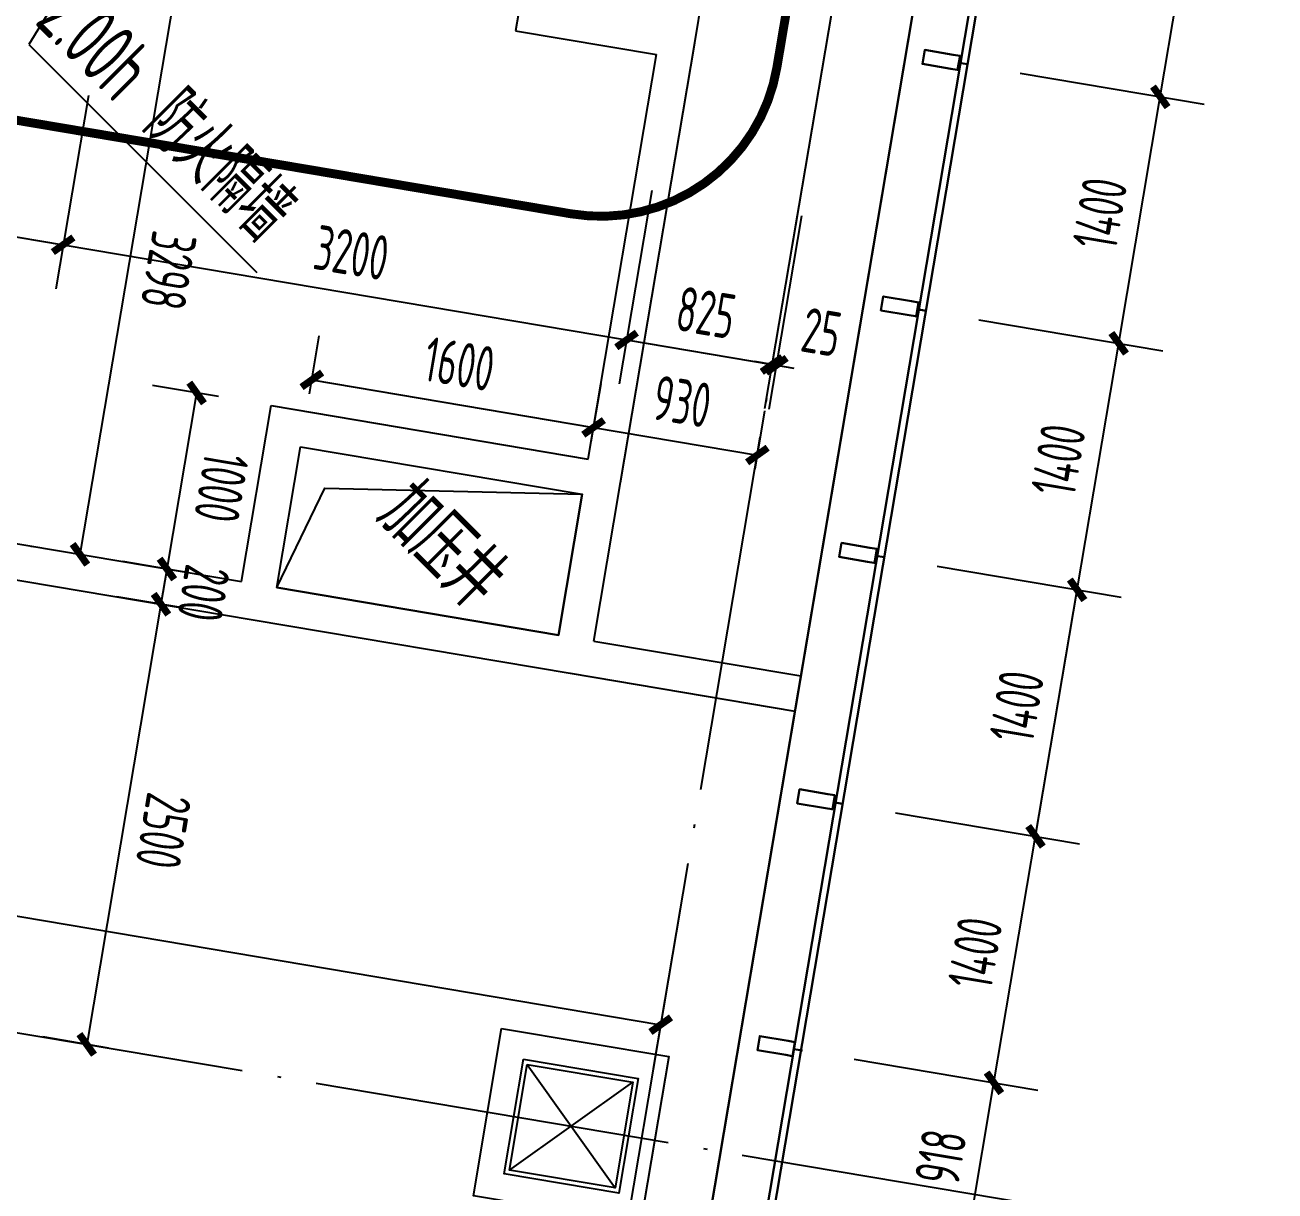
# Model space of a CAD drawing. Extents: x -936 to 12807311, y 101 to 1511157.
# Drawn here: x 12256062 to 12263063, y 1184034 to 1190564 of the extents above; entities that cross this region are included whole.
import ezdxf
from ezdxf.enums import TextEntityAlignment as Align

# ---------------------------------------------------------------- set-up
doc = ezdxf.new("R2010")
doc.units = 0
doc.header["$LTSCALE"] = 1000
doc.header["$MEASUREMENT"] = 0
doc.linetypes.add('PX-GRID-T2$0$DOTE', pattern=[2.42, 2, -0.2, 0.02, -0.2])
doc.linetypes.add('PX-PLAN-F2-T2$0$X-01-10-01$0$DASHED', pattern=[0.75, 0.5, -0.25])
for name, color, linetype, lineweight in [('PX-GLAZ-F2$0$PX-GLAZ-F2$0$_EDO-GLASS-SECTION', 130, 'Continuous', 30), ('PX-GLAZ-F2$0$PX-GLAZ-F2$0$PX-GLAZ-F2$0$板边线', 36, 'Continuous', 30), ('PX-GLAZ-F2$0$PX-GLAZ-F3$0$_EDO-ALUMINIUM-SECTION', 90, 'Continuous', 30)]:
    doc.layers.add(name, color=color, linetype=linetype, lineweight=lineweight)
for name, color, linetype in [('PX-GLAZ-F2$0$PX-GLAZ-F2$0$PX-GLAZ-F2$0$幕墙线', 104, 'Continuous'), ('PX-GLAZ-F2$0$绿化', 3, 'Continuous'), ('PX-GRID-T2$0$DOTE', 1, 'Continuous'), ('PX-PLAN-F2-T2$0$DIM_LEAD', 3, 'Continuous'), ('PX-PLAN-F2-T2$0$HOLE', 2, 'Continuous'), ('PX-PLAN-F2-T2$0$PUB_DIM', 3, 'Continuous'), ('PX-PLAN-F2-T2$0$PUB_TEXT', 7, 'Continuous'), ('PX-PLAN-F2-T2$0$WALL', 9, 'Continuous'), ('PX-PLAN-F2-T2$0$X-01-10-01$0$A-SYMB-BUBB', 3, 'PX-PLAN-F2-T2$0$X-01-10-01$0$DASHED'), ('TX-CORE-T2-F2$0$T2-COLS-F2$0$0S-COLS-LINE', 90, 'Continuous')]:
    doc.layers.add(name, color=color, linetype=linetype)
doc.styles.add('PX-PLAN-F2-T2$0$PX-PLAN-F1-T2$0$Standard', font='gbenor.shx', dxfattribs={"bigfont": 'gbcbig.shx'})
doc.styles.add('PX-PLAN-F2-T2$0$XD2008', font='xd-hzs.shx', dxfattribs={"width": 0.7, "bigfont": 'xd-hztxt.shx'})
doc.styles.add('PX-PLAN-F2-T2$0$XD2008_T3', font='xd-hzs.shx', dxfattribs={"width": 0.7, "bigfont": 'xd-hztxt.shx'})
doc.dimstyles.new('PX-PLAN-F2-T2$0$_TCH_ARCH&&100', dxfattribs={"dimtxt": 250, "dimasz": 100, "dimexe": 250, "dimexo": 300, "dimgap": 100, "dimtad": 1, "dimdec": 0, "dimzin": 0, "dimdsep": 46, "dimtxsty": 'PX-PLAN-F2-T2$0$XD2008_T3', "dimblk": 'PX-PLAN-F2-T2$0$_ArchTick', "dimcen": 0.09, "dimclrd": 1, "dimclrt": 4, "dimazin": 2, "dimtfac": 1, "dimtdec": 0, "dimtix": 1, "dimtmove": 2, "dimatfit": 3, "dimfxl": 0, "dimtolj": 1, "dimtzin": 0, "dimarcsym": 0})

# ---------------------------------------------------------------- blocks, each defined once
blk = doc.blocks.new('PX-PLAN-F2-T2$0$_ArchTick')
at = {"color": 0, "linetype": 'ByBlock', "const_width": 0.4}
blk.add_lwpolyline([(-0.5, -0.5), (0.5, 0.5)], dxfattribs=at)
blk = doc.blocks.new('*D775')
at = {"layer": 'Defpoints', "color": 0, "transparency": 16777216}
for p in [(12253312, 1190998.4), (12256467.2, 1190465.3), (12256275.9, 1189332.7)]:
    blk.add_point(p, dxfattribs=at)
at = {"layer": 'PX-PLAN-F2-T2$0$PUB_DIM', "color": 0, "lineweight": -2, "transparency": 16777216}
for p, q in [((12253262, 1190702.6), (12253079, 1189619.3)), ((12256417.3, 1190169.5), (12256234.2, 1189086.2))]:
    blk.add_line(p, q, dxfattribs=at)
at = {"layer": 'PX-PLAN-F2-T2$0$PUB_DIM', "color": 1, "lineweight": -2, "transparency": 16777216}
blk.add_line((12253120.7, 1189865.8), (12256275.9, 1189332.7), dxfattribs=at)
at = {"layer": 'PX-PLAN-F2-T2$0$PUB_DIM', "color": 1, "lineweight": -2, "transparency": 16777216, "xscale": 100, "yscale": 100, "zscale": 100}
for p, rotation in [((12253120.7, 1189865.8), 170.4104487369781), ((12256275.9, 1189332.7), 350.4104487369781)]:
    blk.add_blockref('PX-PLAN-F2-T2$0$_ArchTick', p, dxfattribs=dict(at, rotation=rotation))
at = {"layer": 'PX-PLAN-F2-T2$0$PUB_DIM', "color": 4, "transparency": 16777216, "insert": (12254735.8, 1189821.1), "char_height": 250, "attachment_point": 5, "rotation": 350.41045, "style": 'PX-PLAN-F2-T2$0$XD2008_T3'}
blk.add_mtext('\\A1;3200', dxfattribs=at)
blk = doc.blocks.new('*D776')
at = {"layer": 'Defpoints', "color": 0, "transparency": 16777216}
for p in [(12256467.2, 1190465.3), (12259622.6, 1189932.2), (12259431.2, 1188799.6)]:
    blk.add_point(p, dxfattribs=at)
at = {"layer": 'PX-PLAN-F2-T2$0$PUB_DIM', "color": 0, "lineweight": -2, "transparency": 16777216}
for p, q in [((12256417.3, 1190169.5), (12256234.2, 1189086.2)), ((12259572.6, 1189636.4), (12259389.6, 1188553.1))]:
    blk.add_line(p, q, dxfattribs=at)
at = {"layer": 'PX-PLAN-F2-T2$0$PUB_DIM', "color": 1, "lineweight": -2, "transparency": 16777216}
blk.add_line((12256275.9, 1189332.7), (12259431.2, 1188799.6), dxfattribs=at)
at = {"layer": 'PX-PLAN-F2-T2$0$PUB_DIM', "color": 1, "lineweight": -2, "transparency": 16777216, "xscale": 100, "yscale": 100, "zscale": 100}
for p, rotation in [((12256275.9, 1189332.7), 170.410448736987), ((12259431.2, 1188799.6), 350.410448736987)]:
    blk.add_blockref('PX-PLAN-F2-T2$0$_ArchTick', p, dxfattribs=dict(at, rotation=rotation))
at = {"layer": 'PX-PLAN-F2-T2$0$PUB_DIM', "color": 4, "transparency": 16777216, "insert": (12257891, 1189288), "char_height": 250, "attachment_point": 5, "rotation": 350.41045, "style": 'PX-PLAN-F2-T2$0$XD2008_T3'}
blk.add_mtext('\\A1;3200', dxfattribs=at)
blk = doc.blocks.new('*D777')
at = {"layer": 'Defpoints', "color": 0, "transparency": 16777216}
for p in [(12259622.6, 1189932.2), (12260437.3, 1189794.6), (12260245.9, 1188662)]:
    blk.add_point(p, dxfattribs=at)
at = {"layer": 'PX-PLAN-F2-T2$0$PUB_DIM', "color": 0, "lineweight": -2, "transparency": 16777216}
for p, q in [((12259572.6, 1189636.4), (12259389.6, 1188553.1)), ((12260387.3, 1189498.8), (12260204.3, 1188415.5))]:
    blk.add_line(p, q, dxfattribs=at)
at = {"layer": 'PX-PLAN-F2-T2$0$PUB_DIM', "color": 1, "lineweight": -2, "transparency": 16777216}
blk.add_line((12259431.2, 1188799.6), (12260245.9, 1188662), dxfattribs=at)
at = {"layer": 'PX-PLAN-F2-T2$0$PUB_DIM', "color": 1, "lineweight": -2, "transparency": 16777216, "xscale": 100, "yscale": 100, "zscale": 100}
for p, rotation in [((12259431.2, 1188799.6), 170.4104487369704), ((12260245.9, 1188662), 350.4104487369704)]:
    blk.add_blockref('PX-PLAN-F2-T2$0$_ArchTick', p, dxfattribs=dict(at, rotation=rotation))
at = {"layer": 'PX-PLAN-F2-T2$0$PUB_DIM', "color": 4, "transparency": 16777216, "insert": (12259876, 1188952.7), "char_height": 250, "attachment_point": 5, "rotation": 350.41045, "style": 'PX-PLAN-F2-T2$0$XD2008_T3'}
blk.add_mtext('\\A1;825', dxfattribs=at)
blk = doc.blocks.new('*D778')
at = {"layer": 'Defpoints', "color": 0, "transparency": 16777216}
for p in [(12260437.3, 1189794.6), (12260461.4, 1189790.5), (12260270.1, 1188657.9)]:
    blk.add_point(p, dxfattribs=at)
at = {"layer": 'PX-PLAN-F2-T2$0$PUB_DIM', "color": 0, "lineweight": -2, "transparency": 16777216}
for p, q in [((12260387.3, 1189498.8), (12260204.3, 1188415.5)), ((12260411.4, 1189494.7), (12260228.4, 1188411.4))]:
    blk.add_line(p, q, dxfattribs=at)
at = {"layer": 'PX-PLAN-F2-T2$0$PUB_DIM', "color": 1, "lineweight": -2, "transparency": 16777216}
for p, q in [((12260245.9, 1188662), (12260147.3, 1188678.7)), ((12260245.9, 1188662), (12260270.1, 1188657.9)), ((12260270.1, 1188657.9), (12260368.7, 1188641.3))]:
    blk.add_line(p, q, dxfattribs=at)
at = {"layer": 'PX-PLAN-F2-T2$0$PUB_DIM', "color": 1, "lineweight": -2, "transparency": 16777216, "xscale": 100, "yscale": 100, "zscale": 100}
for p, rotation in [((12260245.9, 1188662), 350.4104487371155), ((12260270.1, 1188657.9), 170.4104487371156)]:
    blk.add_blockref('PX-PLAN-F2-T2$0$_ArchTick', p, dxfattribs=dict(at, rotation=rotation))
at = {"layer": 'PX-PLAN-F2-T2$0$PUB_DIM', "color": 4, "transparency": 16777216, "insert": (12260522.3, 1188843.5), "char_height": 250, "attachment_point": 5, "rotation": 350.41045, "style": 'PX-PLAN-F2-T2$0$XD2008_T3'}
blk.add_mtext('\\A1;25', dxfattribs=at)
blk = doc.blocks.new('*D891')
at = {"layer": 'Defpoints', "color": 0, "transparency": 16777216}
for p in [(12251597.1, 1187288.8), (12259781.6, 1185907.9), (12259622.5, 1184965)]:
    blk.add_point(p, dxfattribs=at)
at = {"layer": 'PX-PLAN-F2-T2$0$PUB_DIM', "color": 0, "lineweight": -2, "transparency": 16777216}
for p, q in [((12251547.2, 1186993), (12251396.4, 1186099.3)), ((12259731.7, 1185612.1), (12259580.9, 1184718.5))]:
    blk.add_line(p, q, dxfattribs=at)
at = {"layer": 'PX-PLAN-F2-T2$0$PUB_DIM', "color": 1, "lineweight": -2, "transparency": 16777216}
blk.add_line((12251438, 1186345.8), (12259622.5, 1184965), dxfattribs=at)
at = {"layer": 'PX-PLAN-F2-T2$0$PUB_DIM', "color": 1, "lineweight": -2, "transparency": 16777216, "xscale": 100, "yscale": 100, "zscale": 100}
for p, rotation in [((12251438, 1186345.8), 170.423563762061), ((12259622.5, 1184965), 350.423563762061)]:
    blk.add_blockref('PX-PLAN-F2-T2$0$_ArchTick', p, dxfattribs=dict(at, rotation=rotation))
at = {"layer": 'PX-PLAN-F2-T2$0$PUB_DIM', "color": 4, "transparency": 16777216, "insert": (12255567.7, 1185877.3), "char_height": 250, "attachment_point": 5, "rotation": 350.42356, "style": 'PX-PLAN-F2-T2$0$XD2008_T3'}
blk.add_mtext('\\A1;8300', dxfattribs=at)
blk = doc.blocks.new('*D904')
at = {"layer": 'Defpoints', "color": 0, "transparency": 16777216}
for p in [(12256938.7, 1190847.7), (12256370, 1187599.1), (12256390.1, 1187595.7)]:
    blk.add_point(p, dxfattribs=at)
at = {"layer": 'PX-PLAN-F2-T2$0$PUB_DIM', "color": 0, "lineweight": -2, "transparency": 16777216}
for p, q in [((12256642.9, 1190897.6), (12256672.1, 1190892.7)), ((12256094.3, 1187645.6), (12256123.4, 1187640.7))]:
    blk.add_line(p, q, dxfattribs=at)
at = {"layer": 'PX-PLAN-F2-T2$0$PUB_DIM', "color": 1, "lineweight": -2, "transparency": 16777216}
blk.add_line((12256918.6, 1190851.1), (12256370, 1187599.1), dxfattribs=at)
at = {"layer": 'PX-PLAN-F2-T2$0$PUB_DIM', "color": 1, "lineweight": -2, "transparency": 16777216, "xscale": 100, "yscale": 100, "zscale": 100}
for p, rotation in [((12256918.6, 1190851.1), 80.42356376215257), ((12256370, 1187599.1), 260.4235637621525)]:
    blk.add_blockref('PX-PLAN-F2-T2$0$_ArchTick', p, dxfattribs=dict(at, rotation=rotation))
at = {"layer": 'PX-PLAN-F2-T2$0$PUB_DIM', "color": 4, "transparency": 16777216, "insert": (12256866.2, 1189187.7), "char_height": 250, "attachment_point": 5, "rotation": 260.42356, "style": 'PX-PLAN-F2-T2$0$XD2008_T3'}
blk.add_mtext('\\A1;3298', dxfattribs=at)
blk = doc.blocks.new('*D915')
at = {"layer": 'Defpoints', "color": 0, "transparency": 16777216}
for p in [(12257441.7, 1188432.4), (12256857.1, 1187516.9), (12257275.3, 1187446.3)]:
    blk.add_point(p, dxfattribs=at)
at = {"layer": 'PX-PLAN-F2-T2$0$PUB_DIM', "color": 0, "lineweight": -2, "transparency": 16777216}
for p, q in [((12257145.9, 1188482.3), (12256776.9, 1188544.5)), ((12256979.5, 1187496.2), (12256610.6, 1187558.5))]:
    blk.add_line(p, q, dxfattribs=at)
at = {"layer": 'PX-PLAN-F2-T2$0$PUB_DIM', "color": 1, "lineweight": -2, "transparency": 16777216}
blk.add_line((12257023.5, 1188502.9), (12256857.1, 1187516.9), dxfattribs=at)
at = {"layer": 'PX-PLAN-F2-T2$0$PUB_DIM', "color": 1, "lineweight": -2, "transparency": 16777216, "xscale": 100, "yscale": 100, "zscale": 100}
for p, rotation in [((12257023.5, 1188502.9), 80.42378924734405), ((12256857.1, 1187516.9), 260.4237892473441)]:
    blk.add_blockref('PX-PLAN-F2-T2$0$_ArchTick', p, dxfattribs=dict(at, rotation=rotation))
at = {"layer": 'PX-PLAN-F2-T2$0$PUB_DIM', "color": 4, "transparency": 16777216, "insert": (12257162.1, 1187972.5), "char_height": 250, "attachment_point": 5, "rotation": 260.42379, "style": 'PX-PLAN-F2-T2$0$XD2008_T3'}
blk.add_mtext('\\A1;1000', dxfattribs=at)
blk = doc.blocks.new('*D916')
at = {"layer": 'Defpoints', "color": 0, "transparency": 16777216}
for p in [(12257275.3, 1187446.3), (12256823.8, 1187319.7), (12257242.1, 1187249.1)]:
    blk.add_point(p, dxfattribs=at)
at = {"layer": 'PX-PLAN-F2-T2$0$PUB_DIM', "color": 0, "lineweight": -2, "transparency": 16777216}
for p, q in [((12256979.5, 1187496.2), (12256610.6, 1187558.5)), ((12256946.2, 1187299), (12256577.3, 1187361.3))]:
    blk.add_line(p, q, dxfattribs=at)
at = {"layer": 'PX-PLAN-F2-T2$0$PUB_DIM', "color": 1, "lineweight": -2, "transparency": 16777216}
blk.add_line((12256857.1, 1187516.9), (12256823.8, 1187319.7), dxfattribs=at)
at = {"layer": 'PX-PLAN-F2-T2$0$PUB_DIM', "color": 1, "lineweight": -2, "transparency": 16777216, "xscale": 100, "yscale": 100, "zscale": 100}
for p, rotation in [((12256857.1, 1187516.9), 80.4237892472948), ((12256823.8, 1187319.7), 260.4237892472948)]:
    blk.add_blockref('PX-PLAN-F2-T2$0$_ArchTick', p, dxfattribs=dict(at, rotation=rotation))
at = {"layer": 'PX-PLAN-F2-T2$0$PUB_DIM', "color": 4, "transparency": 16777216, "insert": (12257062.3, 1187380.8), "char_height": 250, "attachment_point": 5, "rotation": 260.42379, "style": 'PX-PLAN-F2-T2$0$XD2008_T3'}
blk.add_mtext('\\A1;200', dxfattribs=at)
blk = doc.blocks.new('*D917')
at = {"layer": 'Defpoints', "color": 0, "transparency": 16777216}
for p in [(12257242.1, 1187249.1), (12256407.9, 1184854.6), (12256826.2, 1184784.1)]:
    blk.add_point(p, dxfattribs=at)
at = {"layer": 'PX-PLAN-F2-T2$0$PUB_DIM', "color": 1, "lineweight": -2, "transparency": 16777216}
blk.add_line((12256823.8, 1187319.7), (12256407.9, 1184854.6), dxfattribs=at)
at = {"layer": 'PX-PLAN-F2-T2$0$PUB_DIM', "color": 0, "lineweight": -2, "transparency": 16777216}
for p, q in [((12256946.2, 1187299), (12256577.3, 1187361.3)), ((12256530.4, 1184834), (12256161.4, 1184896.2))]:
    blk.add_line(p, q, dxfattribs=at)
at = {"layer": 'PX-PLAN-F2-T2$0$PUB_DIM', "color": 1, "lineweight": -2, "transparency": 16777216, "xscale": 100, "yscale": 100, "zscale": 100}
for p, rotation in [((12256823.8, 1187319.7), 80.42378924739593), ((12256407.9, 1184854.6), 260.4237892473959)]:
    blk.add_blockref('PX-PLAN-F2-T2$0$_ArchTick', p, dxfattribs=dict(at, rotation=rotation))
at = {"layer": 'PX-PLAN-F2-T2$0$PUB_DIM', "color": 4, "transparency": 16777216, "insert": (12256837.7, 1186049.7), "char_height": 250, "attachment_point": 5, "rotation": 260.42379, "style": 'PX-PLAN-F2-T2$0$XD2008_T3'}
blk.add_mtext('\\A1;2500', dxfattribs=at)
blk = doc.blocks.new('*D918')
at = {"layer": 'Defpoints', "color": 0, "transparency": 16777216}
for p in [(12259246.5, 1188310.1), (12257605.6, 1188201.9), (12259183.3, 1187935.7)]:
    blk.add_point(p, dxfattribs=at)
at = {"layer": 'PX-PLAN-F2-T2$0$PUB_DIM', "color": 0, "lineweight": -2, "transparency": 16777216}
for p, q in [((12257655.5, 1188497.7), (12257710.4, 1188822.8)), ((12259233.2, 1188231.5), (12259288.1, 1188556.6))]:
    blk.add_line(p, q, dxfattribs=at)
at = {"layer": 'PX-PLAN-F2-T2$0$PUB_DIM', "color": 1, "lineweight": -2, "transparency": 16777216}
blk.add_line((12257668.8, 1188576.3), (12259246.5, 1188310.1), dxfattribs=at)
at = {"layer": 'PX-PLAN-F2-T2$0$PUB_DIM', "color": 1, "lineweight": -2, "transparency": 16777216, "xscale": 100, "yscale": 100, "zscale": 100}
for p, rotation in [((12257668.8, 1188576.3), 170.4235637621177), ((12259246.5, 1188310.1), 350.4235637621177)]:
    blk.add_blockref('PX-PLAN-F2-T2$0$_ArchTick', p, dxfattribs=dict(at, rotation=rotation))
at = {"layer": 'PX-PLAN-F2-T2$0$PUB_DIM', "color": 4, "transparency": 16777216, "insert": (12258495.1, 1188665.1), "char_height": 250, "attachment_point": 5, "rotation": 350.42356, "style": 'PX-PLAN-F2-T2$0$XD2008_T3'}
blk.add_mtext('\\A1;1600', dxfattribs=at)
blk = doc.blocks.new('*D919')
at = {"layer": 'Defpoints', "color": 0, "transparency": 16777216}
for p in [(12260163.8, 1188155.4), (12259183.3, 1187935.7), (12260100.6, 1187781)]:
    blk.add_point(p, dxfattribs=at)
at = {"layer": 'PX-PLAN-F2-T2$0$PUB_DIM', "color": 0, "lineweight": -2, "transparency": 16777216}
for p, q in [((12259233.2, 1188231.5), (12259288.1, 1188556.6)), ((12260150.5, 1188076.8), (12260205.4, 1188401.9))]:
    blk.add_line(p, q, dxfattribs=at)
at = {"layer": 'PX-PLAN-F2-T2$0$PUB_DIM', "color": 1, "lineweight": -2, "transparency": 16777216}
blk.add_line((12259246.5, 1188310.1), (12260163.8, 1188155.4), dxfattribs=at)
at = {"layer": 'PX-PLAN-F2-T2$0$PUB_DIM', "color": 1, "lineweight": -2, "transparency": 16777216, "xscale": 100, "yscale": 100, "zscale": 100}
for p, rotation in [((12259246.5, 1188310.1), 170.4235637621136), ((12260163.8, 1188155.4), 350.4235637621137)]:
    blk.add_blockref('PX-PLAN-F2-T2$0$_ArchTick', p, dxfattribs=dict(at, rotation=rotation))
at = {"layer": 'PX-PLAN-F2-T2$0$PUB_DIM', "color": 4, "transparency": 16777216, "insert": (12259742.6, 1188454.6), "char_height": 250, "attachment_point": 5, "rotation": 350.42356, "style": 'PX-PLAN-F2-T2$0$XD2008_T3'}
blk.add_mtext('\\A1;930', dxfattribs=at)
blk = doc.blocks.new('*D982')
at = {"layer": 'Defpoints', "color": 0, "transparency": 16777216}
for p in [(12261577.4, 1191747.8), (12262657, 1191565.7), (12261340.5, 1190343.3)]:
    blk.add_point(p, dxfattribs=at)
at = {"layer": 'PX-PLAN-F2-T2$0$PUB_DIM', "color": 0, "lineweight": -2, "transparency": 16777216}
for p, q in [((12261873.2, 1191697.9), (12262903.5, 1191524.1)), ((12261636.3, 1190293.4), (12262666.6, 1190119.6))]:
    blk.add_line(p, q, dxfattribs=at)
at = {"layer": 'PX-PLAN-F2-T2$0$PUB_DIM', "color": 1, "lineweight": -2, "transparency": 16777216}
blk.add_line((12262420.1, 1190161.2), (12262657, 1191565.7), dxfattribs=at)
at = {"layer": 'PX-PLAN-F2-T2$0$PUB_DIM', "color": 1, "lineweight": -2, "transparency": 16777216, "xscale": 100, "yscale": 100, "zscale": 100}
for p, rotation in [((12262657, 1191565.7), 80.42566368662683), ((12262420.1, 1190161.2), 260.4256636866268)]:
    blk.add_blockref('PX-PLAN-F2-T2$0$_ArchTick', p, dxfattribs=dict(at, rotation=rotation))
at = {"layer": 'PX-PLAN-F2-T2$0$PUB_DIM', "color": 4, "transparency": 16777216, "insert": (12262316.6, 1190900.9), "char_height": 250, "attachment_point": 5, "rotation": 80.42566, "style": 'PX-PLAN-F2-T2$0$XD2008_T3'}
blk.add_mtext('\\A1;1424', dxfattribs=at)
blk = doc.blocks.new('*D983')
at = {"layer": 'Defpoints', "color": 0, "transparency": 16777216}
for p in [(12261340.5, 1190343.3), (12262420.1, 1190161.2), (12261107.7, 1188963.1)]:
    blk.add_point(p, dxfattribs=at)
at = {"layer": 'PX-PLAN-F2-T2$0$PUB_DIM', "color": 0, "lineweight": -2, "transparency": 16777216}
for p, q in [((12261636.3, 1190293.4), (12262666.6, 1190119.6)), ((12261403.5, 1188913.2), (12262433.8, 1188739.5))]:
    blk.add_line(p, q, dxfattribs=at)
at = {"layer": 'PX-PLAN-F2-T2$0$PUB_DIM', "color": 1, "lineweight": -2, "transparency": 16777216}
blk.add_line((12262187.3, 1188781), (12262420.1, 1190161.2), dxfattribs=at)
at = {"layer": 'PX-PLAN-F2-T2$0$PUB_DIM', "color": 1, "lineweight": -2, "transparency": 16777216, "xscale": 100, "yscale": 100, "zscale": 100}
for p, rotation in [((12262420.1, 1190161.2), 80.42566368661407), ((12262187.3, 1188781), 260.4256636866141)]:
    blk.add_blockref('PX-PLAN-F2-T2$0$_ArchTick', p, dxfattribs=dict(at, rotation=rotation))
at = {"layer": 'PX-PLAN-F2-T2$0$PUB_DIM', "color": 4, "transparency": 16777216, "insert": (12262081.8, 1189508.5), "char_height": 250, "attachment_point": 5, "rotation": 80.42566, "style": 'PX-PLAN-F2-T2$0$XD2008_T3'}
blk.add_mtext('\\A1;1400', dxfattribs=at)
blk = doc.blocks.new('*D984')
at = {"layer": 'Defpoints', "color": 0, "transparency": 16777216}
for p in [(12261107.7, 1188963.1), (12262187.3, 1188781), (12260874.8, 1187582.5)]:
    blk.add_point(p, dxfattribs=at)
at = {"layer": 'PX-PLAN-F2-T2$0$PUB_DIM', "color": 0, "lineweight": -2, "transparency": 16777216}
for p, q in [((12261403.5, 1188913.2), (12262433.8, 1188739.5)), ((12261170.6, 1187532.6), (12262200.9, 1187358.8))]:
    blk.add_line(p, q, dxfattribs=at)
at = {"layer": 'PX-PLAN-F2-T2$0$PUB_DIM', "color": 1, "lineweight": -2, "transparency": 16777216}
blk.add_line((12261954.4, 1187400.4), (12262187.3, 1188781), dxfattribs=at)
at = {"layer": 'PX-PLAN-F2-T2$0$PUB_DIM', "color": 1, "lineweight": -2, "transparency": 16777216, "xscale": 100, "yscale": 100, "zscale": 100}
for p, rotation in [((12262187.3, 1188781), 80.42566368669596), ((12261954.4, 1187400.4), 260.4256636866959)]:
    blk.add_blockref('PX-PLAN-F2-T2$0$_ArchTick', p, dxfattribs=dict(at, rotation=rotation))
at = {"layer": 'PX-PLAN-F2-T2$0$PUB_DIM', "color": 4, "transparency": 16777216, "insert": (12261848.9, 1188128.1), "char_height": 250, "attachment_point": 5, "rotation": 80.42566, "style": 'PX-PLAN-F2-T2$0$XD2008_T3'}
blk.add_mtext('\\A1;1400', dxfattribs=at)
blk = doc.blocks.new('*D985')
at = {"layer": 'Defpoints', "color": 0, "transparency": 16777216}
for p in [(12260874.8, 1187582.5), (12261954.4, 1187400.4), (12260642, 1186202)]:
    blk.add_point(p, dxfattribs=at)
at = {"layer": 'PX-PLAN-F2-T2$0$PUB_DIM', "color": 0, "lineweight": -2, "transparency": 16777216}
for p, q in [((12261170.6, 1187532.6), (12262200.9, 1187358.8)), ((12260937.8, 1186152.1), (12261968, 1185978.3))]:
    blk.add_line(p, q, dxfattribs=at)
at = {"layer": 'PX-PLAN-F2-T2$0$PUB_DIM', "color": 1, "lineweight": -2, "transparency": 16777216}
blk.add_line((12261721.5, 1186019.9), (12261954.4, 1187400.4), dxfattribs=at)
at = {"layer": 'PX-PLAN-F2-T2$0$PUB_DIM', "color": 1, "lineweight": -2, "transparency": 16777216, "xscale": 100, "yscale": 100, "zscale": 100}
for p, rotation in [((12261954.4, 1187400.4), 80.4256636866336), ((12261721.5, 1186019.9), 260.4256636866336)]:
    blk.add_blockref('PX-PLAN-F2-T2$0$_ArchTick', p, dxfattribs=dict(at, rotation=rotation))
at = {"layer": 'PX-PLAN-F2-T2$0$PUB_DIM', "color": 4, "transparency": 16777216, "insert": (12261616.1, 1186747.6), "char_height": 250, "attachment_point": 5, "rotation": 80.42566, "style": 'PX-PLAN-F2-T2$0$XD2008_T3'}
blk.add_mtext('\\A1;1400', dxfattribs=at)
blk = doc.blocks.new('*D986')
at = {"layer": 'Defpoints', "color": 0, "transparency": 16777216}
for p in [(12260642, 1186202), (12261721.5, 1186019.9), (12260409.1, 1184821.6)]:
    blk.add_point(p, dxfattribs=at)
at = {"layer": 'PX-PLAN-F2-T2$0$PUB_DIM', "color": 0, "lineweight": -2, "transparency": 16777216}
for p, q in [((12260937.8, 1186152.1), (12261968, 1185978.3)), ((12260704.9, 1184771.7), (12261735.2, 1184598))]:
    blk.add_line(p, q, dxfattribs=at)
at = {"layer": 'PX-PLAN-F2-T2$0$PUB_DIM', "color": 1, "lineweight": -2, "transparency": 16777216}
blk.add_line((12261488.7, 1184639.5), (12261721.5, 1186019.9), dxfattribs=at)
at = {"layer": 'PX-PLAN-F2-T2$0$PUB_DIM', "color": 1, "lineweight": -2, "transparency": 16777216, "xscale": 100, "yscale": 100, "zscale": 100}
for p, rotation in [((12261721.5, 1186019.9), 80.42566368664544), ((12261488.7, 1184639.5), 260.4256636866455)]:
    blk.add_blockref('PX-PLAN-F2-T2$0$_ArchTick', p, dxfattribs=dict(at, rotation=rotation))
at = {"layer": 'PX-PLAN-F2-T2$0$PUB_DIM', "color": 4, "transparency": 16777216, "insert": (12261383.2, 1185367.1), "char_height": 250, "attachment_point": 5, "rotation": 80.42566, "style": 'PX-PLAN-F2-T2$0$XD2008_T3'}
blk.add_mtext('\\A1;1400', dxfattribs=at)
blk = doc.blocks.new('*D987')
at = {"layer": 'Defpoints', "color": 0, "transparency": 16777216}
for p in [(12260409.1, 1184821.6), (12261488.7, 1184639.5), (12260256.4, 1183916.1)]:
    blk.add_point(p, dxfattribs=at)
at = {"layer": 'PX-PLAN-F2-T2$0$PUB_DIM', "color": 0, "lineweight": -2, "transparency": 16777216}
for p, q in [((12260704.9, 1184771.7), (12261735.2, 1184598)), ((12260552.2, 1183866.2), (12261582.5, 1183692.4))]:
    blk.add_line(p, q, dxfattribs=at)
at = {"layer": 'PX-PLAN-F2-T2$0$PUB_DIM', "color": 1, "lineweight": -2, "transparency": 16777216}
blk.add_line((12261335.9, 1183734), (12261488.7, 1184639.5), dxfattribs=at)
at = {"layer": 'PX-PLAN-F2-T2$0$PUB_DIM', "color": 1, "lineweight": -2, "transparency": 16777216, "xscale": 100, "yscale": 100, "zscale": 100}
for p, rotation in [((12261488.7, 1184639.5), 80.42566368662746), ((12261335.9, 1183734), 260.4256636866274)]:
    blk.add_blockref('PX-PLAN-F2-T2$0$_ArchTick', p, dxfattribs=dict(at, rotation=rotation))
at = {"layer": 'PX-PLAN-F2-T2$0$PUB_DIM', "color": 4, "transparency": 16777216, "insert": (12261190.4, 1184224.2), "char_height": 250, "attachment_point": 5, "rotation": 80.42566, "style": 'PX-PLAN-F2-T2$0$XD2008_T3'}
blk.add_mtext('\\A1;918', dxfattribs=at)
blk = doc.blocks.new('*U439')
at = {"layer": 'Defpoints'}
for p, q in [((-300, -300), (300, 300)), ((-300, 300), (300, -300))]:
    blk.add_line(p, q, dxfattribs=at)
blk.add_lwpolyline([(-475, 475), (475, 475), (475, -475), (-475, -475)], close=True, dxfattribs=at)
at = {"layer": 'TX-CORE-T2-F2$0$T2-COLS-F2$0$0S-COLS-LINE'}
for points in [[(-325, 325), (325, 325), (325, -325), (-325, -325)], [(-300, 300), (300, 300), (300, -300), (-300, -300)]]:
    blk.add_lwpolyline(points, close=True, dxfattribs=at)
blk = doc.blocks.new('TX-CORE-T2-F2$0$T2-COLS-F2')
at = {"layer": 'TX-CORE-T2-F2$0$T2-COLS-F2$0$0S-COLS-LINE', "rotation": 350.4236160359807}
blk.add_blockref('*U439', (12259120.8, 1184396.7), dxfattribs=at)
blk = doc.blocks.new('TX-CORE-T2-F2')
blk.add_blockref('TX-CORE-T2-F2$0$T2-COLS-F2', (0, 0))
blk = doc.blocks.new('PX-GLAZ-F2$0$PX-GLAZ-F3$0$标准块')
at = {"layer": 'PX-GLAZ-F2$0$PX-GLAZ-F3$0$_EDO-ALUMINIUM-SECTION'}
blk.add_line((0, 0), (0, -49, 0.1), dxfattribs=at)
at = {"layer": 'PX-GLAZ-F2$0$PX-GLAZ-F3$0$_EDO-ALUMINIUM-SECTION', "extrusion": (1.58294e-17, 0.001776, 0.999998)}
blk.add_lwpolyline([(40.3, -52), (40.3, -88), (40, -249), (-40, -249), (-39.7, -88.2), (-39.7, -49), (40.3, -49)], close=True, dxfattribs=at)
blk = doc.blocks.new('PX-GLAZ-F2')
at = {"layer": 'PX-GLAZ-F2$0$绿化', "ltscale": 100}
h = blk.add_hatch(dxfattribs=at)
h.set_pattern_fill('CROSS', color=256, scale=200)
h.set_pattern_definition([(0, (0, 0), (317.5, 317.5), [158.75, -476.25]), (90, (79.38, -79.38), (-317.5, 317.5), [158.75, -476.25])])
edge = h.paths.add_edge_path()
edge.add_spline(control_points=[(12248706, 1227659.1), (12249131.2, 1228506.9), (12249645.7, 1229303.6), (12250243.3, 1230039.9)], knot_values=[0, 0, 0, 0, 0.216924, 0.216924, 0.216924, 0.216924], weights=[1, 0.996083, 0.996083, 1], degree=3, periodic=0)
edge.add_spline(control_points=[(12250243.3, 1230039.9), (12252309.9, 1232880.9), (12254376.5, 1235721.8), (12256443.1, 1238562.8)], knot_values=[0.216924, 0.216924, 0.216924, 0.216924, 1.216924, 1.216924, 1.216924, 1.216924], weights=[1, 1, 1, 1], degree=3, periodic=0)
edge.add_spline(control_points=[(12256443.1, 1238562.8), (12256855.1, 1239129.1), (12257479, 1239447.2), (12258179.2, 1239448.1)], knot_values=[1.216924, 1.216924, 1.216924, 1.216924, 2.157612, 2.157612, 2.157612, 2.157612], weights=[1, 0.927608, 0.927608, 1], degree=3, periodic=0)
edge.add_spline(control_points=[(12258179.2, 1239448.1), (12258879.5, 1239448.9), (12259504.2, 1239132.3), (12259917.5, 1238567)], knot_values=[2.157612, 2.157612, 2.157612, 2.157612, 3.098299, 3.098299, 3.098299, 3.098299], weights=[1, 0.927608, 0.927608, 1], degree=3, periodic=0)
edge.add_spline(control_points=[(12259917.5, 1238567), (12260548, 1237710.5), (12261178.5, 1236854), (12261808.9, 1235997.5)], knot_values=[3.098299, 3.098299, 3.098299, 3.098299, 4.098299, 4.098299, 4.098299, 4.098299], weights=[1, 1, 1, 1], degree=3, periodic=0)
edge.add_spline(control_points=[(12261808.9, 1235997.5), (12263521.2, 1233671.3), (12265804.9, 1231902.8), (12268485.4, 1230826.9)], knot_values=[4.098299, 4.098299, 4.098299, 4.098299, 4.652859, 4.652859, 4.652859, 4.652859], weights=[1, 0.974536, 0.974536, 1], degree=3, periodic=0)
edge.add_spline(control_points=[(12268485.4, 1230826.9), (12268662.4, 1231007.2), (12268731.6, 1231250.2), (12268676.3, 1231496.7)], knot_values=[4.652859, 4.652859, 4.652859, 4.652859, 5.649853, 5.649853, 5.649853, 5.649853], weights=[1, 0.918868, 0.918868, 1], degree=3, periodic=0)
edge.add_spline(control_points=[(12268676.3, 1231496.7), (12268617.1, 1231738.6), (12268468.8, 1231938.7), (12268254.4, 1232065.5)], knot_values=[5.649853, 5.649853, 5.649853, 5.649853, 6.446513, 6.446513, 6.446513, 6.446513], weights=[1, 0.947807, 0.947807, 1], degree=3, periodic=0)
edge.add_spline(control_points=[(12268254.4, 1232065.5), (12267103.1, 1232776.1), (12266083.6, 1233665.5), (12265223.4, 1234709.7)], knot_values=[6.446513, 6.446513, 6.446513, 6.446513, 6.775264, 6.775264, 6.775264, 6.775264], weights=[1, 0.991014, 0.991014, 1], degree=3, periodic=0)
edge.add_spline(control_points=[(12265223.4, 1234709.7), (12264096, 1236051.5), (12262129.6, 1238391.9), (12260372, 1242231), (12256480.6, 1243543.3), (12252849.4, 1241495), (12250340.6, 1238037), (12248070.6, 1234565), (12247519.7, 1230670.2), (12248353, 1228555.3), (12248706, 1227659.1)], knot_values=[6.775264, 6.775264, 6.775264, 6.775264, 5292.874969, 9226.385284, 12034.29998, 16515.783225, 20509.83686, 24941.222035, 28831.152857, 31691.101626, 31691.101626, 31691.101626, 31691.101626], weights=[1, 1, 1, 1, 1, 1, 1, 1, 1, 1, 1], degree=3, periodic=0)
edge = h.paths.add_edge_path()
edge.add_line((12350572.1, 1250171.9), (12345847.5, 1250548.3))
edge.add_line((12345847.5, 1250548.3), (12342141.8, 1229321))
edge.add_arc((12336175.4, 1230692.1), 6121.9, 302.60421, 347.05847, ccw=False)
edge.add_arc((12345389.7, 1216855.3), 10503.8, 124.27677, 148.99986)
edge.add_arc((12344287.8, 1217517.4), 9218.3, 148.99986, 195.78563)
edge.add_arc((12226671.4, 1184267.2), 113007.7, 14.3349, 15.785626, ccw=False)
edge.add_arc((12324166, 1209181.5), 12380.1, -17.80782, 14.3349, ccw=False)
edge.add_line((12335952.9, 1205395.4), (12334257.7, 1200117.8))
edge.add_arc((12334246.6, 1197712), 2405.9, 11.27506, 89.73573, ccw=False)
edge.add_arc((12335021.7, 1197866.5), 1615.6, -9.56278, 11.27506, ccw=False)
edge.add_arc((12318788.1, 1200601.3), 18077.9, 349.66451, 350.43722, ccw=False)
edge.add_line((12336572.7, 1197357.9), (12337158.7, 1197228.4))
edge.add_line((12337158.7, 1197228.4), (12338932.8, 1205257.3))
edge.add_arc((12331756, 1206843.1), 7350, 347.53975, 385.14259)
edge.add_line((12338409.6, 1209966), (12337135.1, 1212681.5))
edge.add_arc((12343155, 1215506.9), 6650, 136.3842, 205.14259, ccw=False)
edge.add_line((12338340.5, 1220094.1), (12341350.4, 1223253.1))
edge.add_arc((12336029.1, 1228323.2), 7350, 316.3842, 350.09754)
edge.add_line((12343269.6, 1227059.2), (12347090.2, 1248944.5))
edge.add_line((12347090.2, 1248944.5), (12351754.6, 1248573))
edge.add_arc((12350316, 1248745.8), 1448.9, 353.14964, 439.81841)
edge = h.paths.add_edge_path()
edge.add_line((12329890.5, 1220636.8), (12332760, 1212631.4))
edge.add_line((12332760, 1212631.4), (12329676.6, 1211775.2))
edge.add_line((12329676.6, 1211775.2), (12331314.6, 1212230))
edge.add_line((12331314.6, 1212230), (12332557.8, 1207752.6))
edge.add_line((12332557.8, 1207752.6), (12330392.5, 1207151.4))
edge.add_arc((12335853.3, 1214426.6), 9096.6, 186.95866, 233.10806, ccw=False)
edge.add_arc((12340898.8, 1215042.4), 14179.5, 162.97302, 186.95866, ccw=False)
edge.add_arc((12329376.2, 1218571.1), 2128.8, 76.01983, 162.97302, ccw=False)
edge = h.paths.add_edge_path()
edge.add_spline(control_points=[(12297159.8, 1230058.2), (12297328.4, 1230848.4), (12297611.5, 1232175), (12298661.8, 1234113.7), (12300752.4, 1233643.1), (12302179.5, 1231710.5), (12305502.7, 1231446.7), (12308858, 1230950.4), (12312135.6, 1229259.9), (12315220.2, 1226420), (12318080.9, 1222865.1), (12322418.9, 1219690.6), (12322542.4, 1214282.7), (12320895.5, 1209063.7), (12315723.8, 1207150.9), (12311909, 1207413.1), (12309758.9, 1207758.4), (12309129.1, 1207859.5), (12310995.9, 1207584.2), (12312844.4, 1207963.6), (12314451.8, 1208952), (12317354.8, 1210737), (12318732.3, 1213854), (12318097.8, 1217202.3), (12317569.7, 1221919.1), (12314841.7, 1225803.1), (12310583.9, 1227900.3), (12307035.2, 1229914.1), (12303029.1, 1230689.2), (12298985.3, 1230144.5), (12298893.7, 1229984.7), (12298802.1, 1229824.9), (12298710.5, 1229665.1), (12298697.1, 1229625.6), (12298683.7, 1229586), (12298670.3, 1229546.5), (12298166.8, 1229717.1), (12297663.3, 1229887.7), (12297159.8, 1230058.2)], knot_values=[0, 0, 0, 0, 2509.700408, 4213.359833, 5630.177683, 7984.518911, 11137.817694, 14924.091468, 18297.557361, 21965.658871, 27403.802694, 32175.788926, 37032.380513, 42474.260842, 47438.699166, 52055.119781, 53967.632625, 53967.632625, 53967.632625, 53968.33034, 53968.33034, 53968.33034, 53969.537115, 53969.537115, 53969.537115, 53970.538726, 53970.538726, 53970.538726, 53971.188756, 53971.188756, 53971.188756, 53972.188756, 53972.188756, 53972.188756, 53973.188756, 53973.188756, 53973.188756, 53974.188756, 53974.188756, 53974.188756, 53974.188756], weights=[1, 1, 1, 1, 1, 1, 1, 1, 1, 1, 1, 1, 1, 1, 1, 1, 1, 1, 0.959842, 0.959842, 1, 0.882279, 0.882279, 1, 0.918131, 0.918131, 1, 0.965097, 0.965097, 1, 1, 1, 1, 1, 1, 1, 1, 1, 1], degree=3, periodic=0)
edge = h.paths.add_edge_path()
edge.add_arc((12264417, 1231062), 31784.2, 288.69408, 306.13039)
edge.add_arc((12282712.2, 1205688.8), 536.1, 326.20587, 388.29705)
edge.add_arc((12282257.3, 1205342), 1104.7, 32.95484, 44.08798)
edge.add_arc((12296904.8, 1178998.3), 30446.8, 117.06634, 124.81688)
edge.add_arc((12270335.2, 1229379), 26995.3, 242.81788, 289.89359, ccw=False)
edge.add_arc((12269712.4, 1219643.1), 18465.3, 214.97876, 230.64533, ccw=False)
edge.add_arc((12280518, 1228316.3), 32304.1, 208.46123, 216.59643, ccw=False)
edge.add_line((12252118.2, 1212921.4), (12251073.7, 1212284.2))
edge.add_arc((12251548.3, 1211765), 703.4, 132.4299, 196.5559)
edge.add_arc((12269478.4, 1221332.5), 21012.7, 207.7011, 284.11957)
edge = h.paths.add_edge_path()
edge.add_arc((12233920.3, 1265851.6), 16144.8, -7.15606, 23.05907, ccw=False)
edge.add_arc((12272144.2, 1259604.6), 22605.3, 169.19974, 186.44518)
edge.add_line((12249681.8, 1257067.1), (12250208.3, 1252638.7))
edge.add_line((12250208.3, 1252638.7), (12250862.7, 1252716.6))
edge.add_arc((12273478.7, 1255109.2), 22742.2, 165.02933, 186.03914, ccw=False)
edge.add_arc((12521635.5, 1188752), 279617.8, 164.395979, 165.029333, ccw=False)
edge.add_arc((12246304.4, 1265646.6), 6249.3, 344.39598, 373.49578)
edge.add_arc((12241392.1, 1264467.7), 11301.1, 13.49578, 45.22187)
edge.add_line((12249352.2, 1272489.7), (12248777.5, 1272176.5))
edge.add_spline(control_points=[(12272311.3, 1185673.5), (12273059.3, 1190105.5), (12273807.4, 1194537.4), (12273916.6, 1195057.1), (12273551.9, 1195443.1), (12273187.2, 1195829.1), (12272662.2, 1195749.5), (12269776.4, 1195164.7), (12266890.5, 1194579.8), (12265653.8, 1194222), (12265338.4, 1192973.8), (12264835.5, 1189992.8), (12264332.5, 1187011.7), (12264187.7, 1185999.1), (12265170.5, 1185715.3), (12268131.7, 1185215.7), (12271092.9, 1184716.1), (12272121.2, 1184661.4), (12272311.3, 1185673.5)], knot_values=[0, 0, 0, 1, 1, 1.964231, 1.964231, 2.928463, 2.928463, 3.928463, 3.928463, 4.970151, 4.970151, 5.970151, 5.970151, 7.401839, 7.401839, 8.401839, 8.401839, 9.840172, 9.840172, 9.840172], weights=[1, 1, 1, 0.886016, 1, 0.886016, 1, 1, 1, 0.867399, 1, 1, 1, 0.75454, 1, 1, 1, 0.752355, 1], degree=2, periodic=0)
at = {"layer": 'PX-GLAZ-F2$0$PX-GLAZ-F2$0$_EDO-GLASS-SECTION', "elevation": 41.4}
for points in [[(12260210, 1183883.4), (12261538, 1191754.5, 0.287272), (12259585.8, 1196472.3), (12257408.5, 1198023.3)], [(12260249.4, 1183876.7), (12261577.4, 1191747.8, 0.287272), (12259609, 1196504.9), (12257431.7, 1198055.9)]]:
    blk.add_lwpolyline(points, format="xyb", dxfattribs=at)
at = {"layer": 'PX-GLAZ-F2$0$PX-GLAZ-F2$0$PX-GLAZ-F2$0$幕墙线'}
blk.add_lwpolyline([(12259213.2, 1175092), (12258904.5, 1175909.6), (12259380.4, 1176083), (12259072.8, 1176907), (12260257.2, 1183927.2), (12261576.7, 1191747.8, 0.285544), (12259613.2, 1196512.4), (12253109.8, 1201145.2), (12251394.5, 1202359.6, -0.046861), (12248952.3, 1204439.6, -0.045302), (12247616.3, 1206058.9, -0.048582), (12245981.6, 1209019.1), (12248053.8, 1210502.6), (12245734.1, 1223062.2, 0.094364)], format="xyb", dxfattribs=at)
at = {"layer": 'PX-GLAZ-F2$0$PX-GLAZ-F2$0$PX-GLAZ-F2$0$板边线', "color": 30}
for points in [[(12275053.4, 1178179.3, 0.197655), (12271539.9, 1180382), (12266840.9, 1181174.1, 0.411529), (12260568.8, 1176756), (12258744.3, 1177063.8), (12259901, 1183919.5), (12261231.5, 1191806, 0.287272), (12259405.2, 1196219.8), (12252901.9, 1200852.5), (12251188.4, 1202065.5, -0.045377), (12248698.6, 1204191.4, -0.042961), (12247327.8, 1205860.8, -0.052561), (12245550.4, 1209140.6), (12247664.3, 1210656.7), (12245455.7, 1222643.2, 0.109445)], [(12259901, 1183919.5), (12261231.5, 1191806, 0.287272), (12259405.2, 1196219.8), (12252901.9, 1200852.5), (12251188.4, 1202065.5, -0.045377), (12248698.6, 1204191.4, -0.042961), (12247327.8, 1205860.8, -0.052561), (12245550.4, 1209140.6), (12247664.3, 1210656.7), (12245455.7, 1222643.2, 0.109445), (12244250.5, 1225491.9), (12240656.7, 1230544.5, 0.41444), (12229983.3, 1232337.3), (12208835.9, 1217260.1), (12215250.8, 1210845.2), (12213483.1, 1209077.4), (12218998.5, 1203562), (12220554.2, 1205117.7), (12230648.1, 1195023.7), (12228467.1, 1192842.7)], [(12229273.1, 1193648.6), (12224347.6, 1188723.3), (12226754.4, 1186316.5, -0.107289), (12231425.5, 1179055.2), (12237460.2, 1162918.7, 0.267574), (12240656.9, 1160280.2), (12251398.4, 1158468.2, 0.414208), (12256180.9, 1161870), (12261231.5, 1191806)]]:
    blk.add_lwpolyline(points, format="xyb", dxfattribs=at)
at = {"layer": 'PX-GLAZ-F2$0$PX-GLAZ-F3$0$_EDO-ALUMINIUM-SECTION', "rotation": 260.4234152868141}
for p in [(12261340.4, 1190343.3, 41.4), (12261107.6, 1188963.1, 41.4), (12260874.6, 1187582.5, 41.4), (12260639.1, 1186202.5, 42.7)]:
    blk.add_blockref('PX-GLAZ-F2$0$PX-GLAZ-F3$0$标准块', p, dxfattribs=at)
at = {"layer": 'PX-GLAZ-F2$0$PX-GLAZ-F3$0$_EDO-ALUMINIUM-SECTION', "extrusion": (0.001137, -0.000191759, 0.999999), "rotation": 260.4234217699049}
blk.add_blockref('PX-GLAZ-F2$0$PX-GLAZ-F3$0$标准块', (12260407.9, 1184823.2, 13750.7), dxfattribs=at)
blk = doc.blocks.new('PX-GRID-T2')
at = {"layer": 'PX-GRID-T2$0$DOTE', "linetype": 'PX-GRID-T2$0$DOTE'}
for p, q in [((12264606, 1214504), (12254347, 1153695.6)), ((12231443.6, 1189066.4), (12272728.7, 1182101.1))]:
    blk.add_line(p, q, dxfattribs=at)
blk = doc.blocks.new('PX-PLAN-F2-T2')
at = {"layer": 'PX-PLAN-F2-T2$0$DIM_LEAD'}
for p, q in [((12256610.46, 1191314.734), (12256083.191, 1190454.911)), ((12256083.191, 1190454.911), (12257360.765, 1189177.337))]:
    blk.add_line(p, q, dxfattribs=at)
at = {"layer": 'PX-PLAN-F2-T2$0$HOLE', "extrusion": (1.00821e-06, -1.41745e-06, 1), "elevation": 10.674}
blk.add_lwpolyline([(12257605.63, 1188201.893), (12259183.327, 1187935.673), (12259050.223, 1187146.864), (12257472.526, 1187413.084)], close=True, dxfattribs=at)
at = {"layer": 'PX-PLAN-F2-T2$0$HOLE', "extrusion": (1.00821e-06, -1.41745e-06, 1), "elevation": 10.675}
blk.add_lwpolyline([(12257472.52, 1187413.045), (12257740.536, 1187970.441), (12259183.327, 1187935.673)], dxfattribs=at)
at = {"layer": 'PX-PLAN-F2-T2$0$WALL'}
for p, q in [((12259812.705, 1190463.531), (12260295.669, 1193325.712)), ((12258842.868, 1190728.807), (12258809.544, 1190531.603)), ((12258809.544, 1190531.603), (12259598.858, 1190398.225)), ((12259397.185, 1188001.043), (12259812.705, 1190463.531)), ((12259216.611, 1188132.924), (12259598.858, 1190398.225)), ((12257275.307, 1187446.317), (12257441.695, 1188432.378)), ((12257441.695, 1188432.378), (12259216.611, 1188132.924)), ((12251878.677, 1188356.806), (12257275.307, 1187446.317)), ((12251845.405, 1188159.593), (12257340.638, 1187232.469)), ((12257472.52, 1187413.045), (12257605.63, 1188201.893)), ((12257605.63, 1188201.893), (12259183.333, 1187935.712)), ((12259050.223, 1187146.864), (12259183.333, 1187935.712)), ((12259247.436, 1187113.591), (12259397.185, 1188001.043)), ((12257472.52, 1187413.045), (12259050.223, 1187146.864)), ((12257340.638, 1187232.469), (12259115.554, 1186933.015)), ((12259247.436, 1187113.591), (12260406.862, 1186917.979)), ((12259115.554, 1186933.015), (12260373.59, 1186720.766)), ((12260406.862, 1186917.979), (12260373.59, 1186720.766))]:
    blk.add_line(p, q, dxfattribs=at)
at = {"layer": 'PX-PLAN-F2-T2$0$X-01-10-01$0$A-SYMB-BUBB', "const_width": 50}
blk.add_lwpolyline([(12252890.854, 1194258.517, -0.41421356), (12254043.279, 1195078.223), (12259894.201, 1194091.112, -0.41421356), (12260713.907, 1192938.687), (12260273.097, 1190325.86, -0.41421356), (12259120.672, 1189506.155), (12253269.749, 1190493.266, -0.41421356), (12252450.043, 1191645.69)], format="xyb", close=True, dxfattribs=at)
at = {"layer": 'PX-PLAN-F2-T2$0$PUB_TEXT', "style": 'PX-PLAN-F2-T2$0$XD2008', "width": 0.7}
for s, p in [('2.00h', (12256110.249, 1190576.346)), ('防火隔墙', (12256703.267, 1189983.328))]:
    blk.add_text(s, height=350, rotation=315, dxfattribs=at).set_placement(p)
at = {"layer": 'PX-PLAN-F2-T2$0$PUB_TEXT', "color": 4, "style": 'PX-PLAN-F2-T2$0$PX-PLAN-F1-T2$0$Standard'}
blk.add_text('加压井', height=350, rotation=315, dxfattribs=at).set_placement((12258277.822, 1187527.424, -0.022), align=Align.CENTER)
at = {"layer": 'PX-PLAN-F2-T2$0$PUB_DIM'}
for p1, p2, picture, middle in [((12261340.492, 1190343.282), (12261577.405, 1191747.826), '*D982', (12262316.644, 1190900.881)), ((12261107.692, 1188963.13), (12261340.492, 1190343.282), '*D983', (12262081.787, 1189508.533)), ((12260874.806, 1187582.462), (12261107.692, 1188963.13), '*D984', (12261848.944, 1188128.123)), ((12260641.956, 1186202.01), (12260874.806, 1187582.462), '*D985', (12261616.076, 1186747.563)), ((12260409.119, 1184821.635), (12260641.956, 1186202.01), '*D986', (12261383.232, 1185367.149)), ((12260256.377, 1183916.106), (12260409.119, 1184821.635), '*D987', (12261190.443, 1184224.197))]:
    dim = blk.add_aligned_dim(p1=p1, p2=p2, distance=-1094.811, dimstyle='PX-PLAN-F2-T2$0$_TCH_ARCH&&100', dxfattribs=at)
    dim.commit()
    dim.dimension.update_dxf_attribs({"geometry": picture, "text_midpoint": middle})
for base, p1, p2, angle, picture, middle, turn in [((12256275.895, 1189332.736), (12253312.025, 1190998.382), (12256467.243, 1190465.309), 350.4104487, '*D775', (12254735.768, 1189821.129), 350.4104487), ((12256369.964, 1187599.062), (12256938.74, 1190847.731), (12256390.071, 1187595.669), 260.4235638, '*D904', (12256866.163, 1189187.661), 260.4235638), ((12259431.227, 1188799.644), (12256467.243, 1190465.309), (12259622.575, 1189932.216), 350.4104487, '*D776', (12257891.044, 1189288.046), 350.4104487), ((12259246.502, 1188310.124), (12257605.63, 1188201.893), (12259183.333, 1187935.712), 350.4235638, '*D918', (12258495.082, 1188665.08), 350.4235638), ((12260163.789, 1188155.365), (12259183.333, 1187935.712), (12260100.62, 1187780.953), 350.4235638, '*D919', (12259742.577, 1188454.609), 350.4235638), ((12256857.093, 1187516.874), (12257441.695, 1188432.378), (12257275.335, 1187446.313), 260.4237892, '*D915', (12257162.137, 1187972.476), 260.4237892), ((12256823.821, 1187319.661), (12257275.335, 1187446.313), (12257242.063, 1187249.099), 260.4237892, '*D916', (12257062.321, 1187380.837), 260.4237892), ((12256407.944, 1184854.625), (12257242.063, 1187249.099), (12256826.186, 1184784.063), 260.4237892, '*D917', (12256837.747, 1186049.712), 260.4237892), ((12259622.505, 1184964.988), (12251597.072, 1187288.771), (12259781.592, 1185907.926), 350.4235638, '*D891', (12255567.677, 1185877.276), 350.4235638)]:
    dim = blk.add_linear_dim(base=base, p1=p1, p2=p2, angle=angle, dimstyle='PX-PLAN-F2-T2$0$_TCH_ARCH&&100', override={"dimgap": 0}, dxfattribs=at)
    dim.commit()
    dim.dimension.update_dxf_attribs({"geometry": picture, "text_midpoint": middle, "dimtype": 161, "text_rotation": turn})
dim = blk.add_linear_dim(base=(12260245.907, 1188662.004), p1=(12259622.575, 1189932.216), p2=(12260437.255, 1189794.576), angle=350.4104487, text='825', dimstyle='PX-PLAN-F2-T2$0$_TCH_ARCH&&100', override={"dimgap": 0}, dxfattribs=at)
dim.commit()
dim.dimension.update_dxf_attribs({"geometry": '*D777', "text_midpoint": (12259876.05, 1188952.68), "dimtype": 161, "text_rotation": 350.4104487})
dim = blk.add_linear_dim(base=(12260270.051, 1188657.924), p1=(12260437.255, 1189794.576), p2=(12260461.399, 1189790.497), angle=350.4104487, text='25', dimstyle='PX-PLAN-F2-T2$0$_TCH_ARCH&&100', dxfattribs=at)
dim.commit()
dim.dimension.update_dxf_attribs({"geometry": '*D778', "text_midpoint": (12260522.279, 1188843.499), "dimtype": 161})

msp = doc.modelspace()

# ---------------------------------------------------------------- block references
for name in ['TX-CORE-T2-F2', 'PX-PLAN-F2-T2', 'PX-GRID-T2', 'PX-GLAZ-F2']:
    msp.add_blockref(name, (0, 0))

doc.saveas('drawing.dxf')
